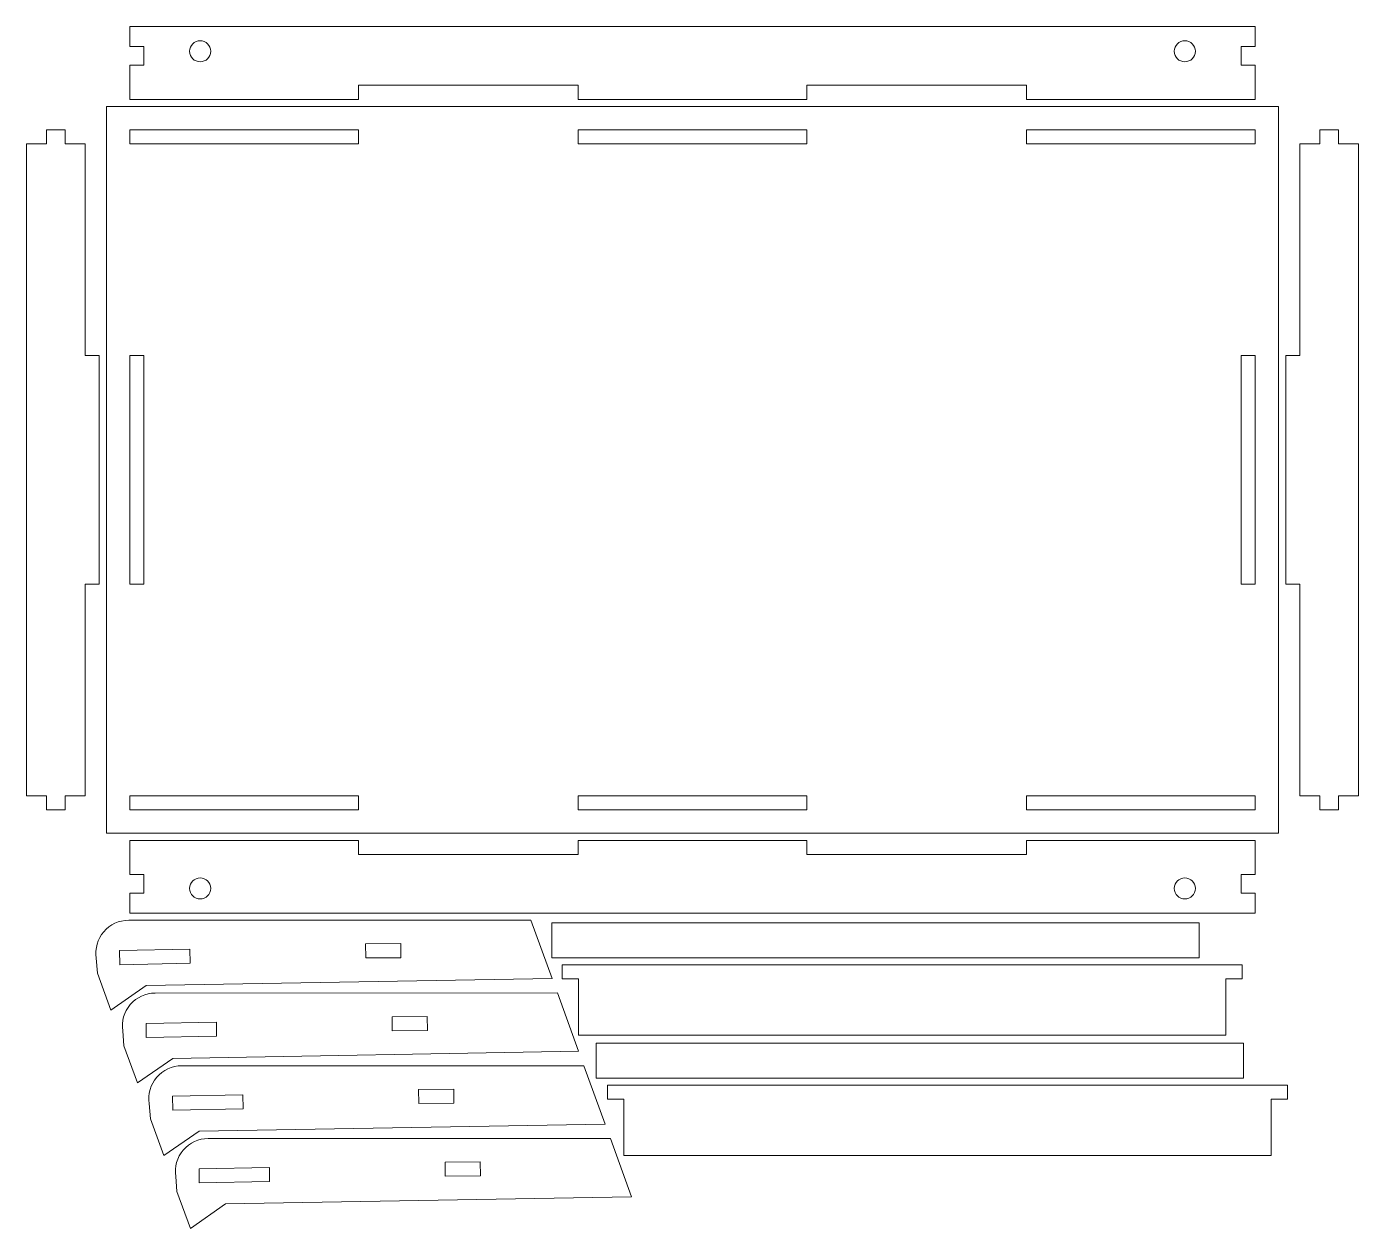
# Model space of a CAD drawing. Header units: millimetres. Extents: x -284 to 284, y -256 to 256.
import ezdxf

# ---------------------------------------------------------------- set-up
doc = ezdxf.new("R2010")
doc.units = ezdxf.units.MM
doc.header["$MEASUREMENT"] = 0
doc.layers.add('Camada 1', color=7, linetype='Continuous')

msp = doc.modelspace()

# ---------------------------------------------------------------- linework, layer by layer
at = {"layer": 'Camada 1', "color": 250, "lineweight": 20}
for points, knots in [([(240, 256.2281), (240, 256.2281), (-240, 256.2281), (-240, 256.2281), (-240, 256.2281), (-240, 256.2281), (-240, 247.7281), (-240, 247.7281), (-240, 247.7281), (-240, 247.7281), (-234, 247.7281), (-234, 247.7281), (-234, 247.7281), (-234, 247.7281), (-234, 239.7281), (-234, 239.7281), (-234, 239.7281), (-234, 239.7281), (-240, 239.7281), (-240, 239.7281), (-240, 239.7281), (-240, 239.7281), (-240, 225.2281), (-240, 225.2281), (-240, 225.2281), (-240, 225.2281), (-142.5, 225.2281), (-142.5, 225.2281), (-142.5, 225.2281), (-142.5, 225.2281), (-142.5, 231.2281), (-142.5, 231.2281), (-142.5, 231.2281), (-142.5, 231.2281), (-48.75, 231.2281), (-48.75, 231.2281), (-48.75, 231.2281), (-48.75, 231.2281), (-48.75, 225.2281), (-48.75, 225.2281), (-48.75, 225.2281), (-48.75, 225.2281), (48.75, 225.2281), (48.75, 225.2281), (48.75, 225.2281), (48.75, 225.2281), (48.75, 231.2281), (48.75, 231.2281), (48.75, 231.2281), (48.75, 231.2281), (142.5, 231.2281), (142.5, 231.2281), (142.5, 231.2281), (142.5, 231.2281), (142.5, 225.2281), (142.5, 225.2281), (142.5, 225.2281), (142.5, 225.2281), (240, 225.2281), (240, 225.2281), (240, 225.2281), (240, 225.2281), (240, 239.7281), (240, 239.7281), (240, 239.7281), (240, 239.7281), (234, 239.7281), (234, 239.7281), (234, 239.7281), (234, 239.7281), (234, 247.7281), (234, 247.7281), (234, 247.7281), (234, 247.7281), (240, 247.7281), (240, 247.7281), (240, 247.7281), (240, 247.7281), (240, 256.2281), (240, 256.2281)], [0, 0, 0, 0, 0.04761905, 0.04761905, 0.04761905, 0.04761905, 0.0952381, 0.0952381, 0.0952381, 0.0952381, 0.14285714, 0.14285714, 0.14285714, 0.14285714, 0.19047619, 0.19047619, 0.19047619, 0.19047619, 0.23809524, 0.23809524, 0.23809524, 0.23809524, 0.28571429, 0.28571429, 0.28571429, 0.28571429, 0.33333333, 0.33333333, 0.33333333, 0.33333333, 0.38095238, 0.38095238, 0.38095238, 0.38095238, 0.42857143, 0.42857143, 0.42857143, 0.42857143, 0.47619048, 0.47619048, 0.47619048, 0.47619048, 0.52380952, 0.52380952, 0.52380952, 0.52380952, 0.57142857, 0.57142857, 0.57142857, 0.57142857, 0.61904762, 0.61904762, 0.61904762, 0.61904762, 0.66666667, 0.66666667, 0.66666667, 0.66666667, 0.71428571, 0.71428571, 0.71428571, 0.71428571, 0.76190476, 0.76190476, 0.76190476, 0.76190476, 0.80952381, 0.80952381, 0.80952381, 0.80952381, 0.85714286, 0.85714286, 0.85714286, 0.85714286, 0.9047619, 0.9047619, 0.9047619, 0.9047619, 1, 1, 1, 1]), ([(-210, 250.2281), (-207.5147, 250.2281), (-205.5, 248.2134), (-205.5, 245.7281), (-205.5, 245.7281), (-205.5, 243.2428), (-207.5147, 241.2281), (-210, 241.2281), (-210, 241.2281), (-212.4853, 241.2281), (-214.5, 243.2428), (-214.5, 245.7281), (-214.5, 245.7281), (-214.5, 248.2134), (-212.4853, 250.2281), (-210, 250.2281)], [0, 0, 0, 0, 0.2, 0.2, 0.2, 0.2, 0.4, 0.4, 0.4, 0.4, 0.6, 0.6, 0.6, 0.6, 1, 1, 1, 1]), ([(205.5, 245.7281), (205.5, 248.2134), (207.5147, 250.2281), (210, 250.2281), (210, 250.2281), (212.4853, 250.2281), (214.5, 248.2134), (214.5, 245.7281), (214.5, 245.7281), (214.5, 243.2428), (212.4853, 241.2281), (210, 241.2281), (210, 241.2281), (207.5147, 241.2281), (205.5, 243.2428), (205.5, 245.7281)], [0, 0, 0, 0, 0.2, 0.2, 0.2, 0.2, 0.4, 0.4, 0.4, 0.4, 0.6, 0.6, 0.6, 0.6, 1, 1, 1, 1]), ([(-250, -87.7719), (-250, -87.7719), (250, -87.7719), (250, -87.7719), (250, -87.7719), (250, -87.7719), (250, 222.2281), (250, 222.2281), (250, 222.2281), (250, 222.2281), (-250, 222.2281), (-250, 222.2281), (-250, 222.2281), (-250, 222.2281), (-250, -87.7719), (-250, -87.7719)], [0, 0, 0, 0, 0.2, 0.2, 0.2, 0.2, 0.4, 0.4, 0.4, 0.4, 0.6, 0.6, 0.6, 0.6, 1, 1, 1, 1]), ([(-253, 18.4782), (-253, 18.4782), (-253, 115.9781), (-253, 115.9781), (-253, 115.9781), (-253, 115.9781), (-259, 115.9781), (-259, 115.9781), (-259, 115.9781), (-259, 115.9781), (-259, 206.228), (-259, 206.228), (-259, 206.228), (-259, 206.228), (-267.5, 206.228), (-267.5, 206.228), (-267.5, 206.228), (-267.5, 206.228), (-267.5, 212.228), (-267.5, 212.228), (-267.5, 212.228), (-267.5, 212.228), (-275.5, 212.228), (-275.5, 212.228), (-275.5, 212.228), (-275.5, 212.228), (-275.5, 206.228), (-275.5, 206.228), (-275.5, 206.228), (-275.5, 206.228), (-284, 206.228), (-284, 206.228), (-284, 206.228), (-284, 206.228), (-284, -71.7717), (-284, -71.7717), (-284, -71.7717), (-284, -71.7717), (-275.5, -71.7717), (-275.5, -71.7717), (-275.5, -71.7717), (-275.5, -71.7717), (-275.5, -77.7717), (-275.5, -77.7717), (-275.5, -77.7717), (-275.5, -77.7717), (-267.5, -77.7717), (-267.5, -77.7717), (-267.5, -77.7717), (-267.5, -77.7717), (-267.5, -71.7717), (-267.5, -71.7717), (-267.5, -71.7717), (-267.5, -71.7717), (-259, -71.7717), (-259, -71.7717), (-259, -71.7717), (-259, -71.7717), (-259, 18.4782), (-259, 18.4782), (-259, 18.4782), (-259, 18.4782), (-253, 18.4782), (-253, 18.4782)], [0, 0, 0, 0, 0.05882353, 0.05882353, 0.05882353, 0.05882353, 0.11764706, 0.11764706, 0.11764706, 0.11764706, 0.17647059, 0.17647059, 0.17647059, 0.17647059, 0.23529412, 0.23529412, 0.23529412, 0.23529412, 0.29411765, 0.29411765, 0.29411765, 0.29411765, 0.35294118, 0.35294118, 0.35294118, 0.35294118, 0.41176471, 0.41176471, 0.41176471, 0.41176471, 0.47058824, 0.47058824, 0.47058824, 0.47058824, 0.52941176, 0.52941176, 0.52941176, 0.52941176, 0.58823529, 0.58823529, 0.58823529, 0.58823529, 0.64705882, 0.64705882, 0.64705882, 0.64705882, 0.70588235, 0.70588235, 0.70588235, 0.70588235, 0.76470588, 0.76470588, 0.76470588, 0.76470588, 0.82352941, 0.82352941, 0.82352941, 0.82352941, 0.88235294, 0.88235294, 0.88235294, 0.88235294, 1, 1, 1, 1]), ([(-142.5, 212.2281), (-142.5, 212.2281), (-142.5, 206.2281), (-142.5, 206.2281), (-142.5, 206.2281), (-142.5, 206.2281), (-240, 206.2281), (-240, 206.2281), (-240, 206.2281), (-240, 206.2281), (-240, 212.2281), (-240, 212.2281), (-240, 212.2281), (-240, 212.2281), (-142.5, 212.2281), (-142.5, 212.2281)], [0, 0, 0, 0, 0.2, 0.2, 0.2, 0.2, 0.4, 0.4, 0.4, 0.4, 0.6, 0.6, 0.6, 0.6, 1, 1, 1, 1]), ([(48.75, 206.2281), (48.75, 206.2281), (-48.75, 206.2281), (-48.75, 206.2281), (-48.75, 206.2281), (-48.75, 206.2281), (-48.75, 212.2281), (-48.75, 212.2281), (-48.75, 212.2281), (-48.75, 212.2281), (48.75, 212.2281), (48.75, 212.2281), (48.75, 212.2281), (48.75, 212.2281), (48.75, 206.2281), (48.75, 206.2281)], [0, 0, 0, 0, 0.2, 0.2, 0.2, 0.2, 0.4, 0.4, 0.4, 0.4, 0.6, 0.6, 0.6, 0.6, 1, 1, 1, 1]), ([(240, 206.2281), (240, 206.2281), (142.5, 206.2281), (142.5, 206.2281), (142.5, 206.2281), (142.5, 206.2281), (142.5, 212.2281), (142.5, 212.2281), (142.5, 212.2281), (142.5, 212.2281), (240, 212.2281), (240, 212.2281), (240, 212.2281), (240, 212.2281), (240, 206.2281), (240, 206.2281)], [0, 0, 0, 0, 0.2, 0.2, 0.2, 0.2, 0.4, 0.4, 0.4, 0.4, 0.6, 0.6, 0.6, 0.6, 1, 1, 1, 1]), ([(253, 18.4782), (253, 18.4782), (253, 115.9781), (253, 115.9781), (253, 115.9781), (253, 115.9781), (259, 115.9781), (259, 115.9781), (259, 115.9781), (259, 115.9781), (259, 206.228), (259, 206.228), (259, 206.228), (259, 206.228), (267.5, 206.228), (267.5, 206.228), (267.5, 206.228), (267.5, 206.228), (267.5, 212.228), (267.5, 212.228), (267.5, 212.228), (267.5, 212.228), (275.5, 212.228), (275.5, 212.228), (275.5, 212.228), (275.5, 212.228), (275.5, 206.228), (275.5, 206.228), (275.5, 206.228), (275.5, 206.228), (284, 206.228), (284, 206.228), (284, 206.228), (284, 206.228), (284, -71.7717), (284, -71.7717), (284, -71.7717), (284, -71.7717), (275.5, -71.7717), (275.5, -71.7717), (275.5, -71.7717), (275.5, -71.7717), (275.5, -77.7717), (275.5, -77.7717), (275.5, -77.7717), (275.5, -77.7717), (267.5, -77.7717), (267.5, -77.7717), (267.5, -77.7717), (267.5, -77.7717), (267.5, -71.7717), (267.5, -71.7717), (267.5, -71.7717), (267.5, -71.7717), (259, -71.7717), (259, -71.7717), (259, -71.7717), (259, -71.7717), (259, 18.4782), (259, 18.4782), (259, 18.4782), (259, 18.4782), (253, 18.4782), (253, 18.4782)], [0, 0, 0, 0, 0.05882353, 0.05882353, 0.05882353, 0.05882353, 0.11764706, 0.11764706, 0.11764706, 0.11764706, 0.17647059, 0.17647059, 0.17647059, 0.17647059, 0.23529412, 0.23529412, 0.23529412, 0.23529412, 0.29411765, 0.29411765, 0.29411765, 0.29411765, 0.35294118, 0.35294118, 0.35294118, 0.35294118, 0.41176471, 0.41176471, 0.41176471, 0.41176471, 0.47058824, 0.47058824, 0.47058824, 0.47058824, 0.52941176, 0.52941176, 0.52941176, 0.52941176, 0.58823529, 0.58823529, 0.58823529, 0.58823529, 0.64705882, 0.64705882, 0.64705882, 0.64705882, 0.70588235, 0.70588235, 0.70588235, 0.70588235, 0.76470588, 0.76470588, 0.76470588, 0.76470588, 0.82352941, 0.82352941, 0.82352941, 0.82352941, 0.88235294, 0.88235294, 0.88235294, 0.88235294, 1, 1, 1, 1]), ([(-234, 115.9781), (-234, 115.9781), (-234, 18.4781), (-234, 18.4781), (-234, 18.4781), (-234, 18.4781), (-240, 18.4781), (-240, 18.4781), (-240, 18.4781), (-240, 18.4781), (-240, 115.9781), (-240, 115.9781), (-240, 115.9781), (-240, 115.9781), (-234, 115.9781), (-234, 115.9781)], [0, 0, 0, 0, 0.2, 0.2, 0.2, 0.2, 0.4, 0.4, 0.4, 0.4, 0.6, 0.6, 0.6, 0.6, 1, 1, 1, 1]), ([(234, 18.4781), (234, 18.4781), (234, 115.9781), (234, 115.9781), (234, 115.9781), (234, 115.9781), (240, 115.9781), (240, 115.9781), (240, 115.9781), (240, 115.9781), (240, 18.4781), (240, 18.4781), (240, 18.4781), (240, 18.4781), (234, 18.4781), (234, 18.4781)], [0, 0, 0, 0, 0.2, 0.2, 0.2, 0.2, 0.4, 0.4, 0.4, 0.4, 0.6, 0.6, 0.6, 0.6, 1, 1, 1, 1]), ([(-142.5, -71.7719), (-142.5, -71.7719), (-142.5, -77.7719), (-142.5, -77.7719), (-142.5, -77.7719), (-142.5, -77.7719), (-240, -77.7719), (-240, -77.7719), (-240, -77.7719), (-240, -77.7719), (-240, -71.7719), (-240, -71.7719), (-240, -71.7719), (-240, -71.7719), (-142.5, -71.7719), (-142.5, -71.7719)], [0, 0, 0, 0, 0.2, 0.2, 0.2, 0.2, 0.4, 0.4, 0.4, 0.4, 0.6, 0.6, 0.6, 0.6, 1, 1, 1, 1]), ([(-48.75, -71.7719), (-48.75, -71.7719), (48.75, -71.7719), (48.75, -71.7719), (48.75, -71.7719), (48.75, -71.7719), (48.75, -77.7719), (48.75, -77.7719), (48.75, -77.7719), (48.75, -77.7719), (-48.75, -77.7719), (-48.75, -77.7719), (-48.75, -77.7719), (-48.75, -77.7719), (-48.75, -71.7719), (-48.75, -71.7719)], [0, 0, 0, 0, 0.2, 0.2, 0.2, 0.2, 0.4, 0.4, 0.4, 0.4, 0.6, 0.6, 0.6, 0.6, 1, 1, 1, 1]), ([(142.5, -71.7719), (142.5, -71.7719), (240, -71.7719), (240, -71.7719), (240, -71.7719), (240, -71.7719), (240, -77.7719), (240, -77.7719), (240, -77.7719), (240, -77.7719), (142.5, -77.7719), (142.5, -77.7719), (142.5, -77.7719), (142.5, -77.7719), (142.5, -71.7719), (142.5, -71.7719)], [0, 0, 0, 0, 0.2, 0.2, 0.2, 0.2, 0.4, 0.4, 0.4, 0.4, 0.6, 0.6, 0.6, 0.6, 1, 1, 1, 1]), ([(240, -121.7719), (240, -121.7719), (-240, -121.7719), (-240, -121.7719), (-240, -121.7719), (-240, -121.7719), (-240, -113.2719), (-240, -113.2719), (-240, -113.2719), (-240, -113.2719), (-234, -113.2719), (-234, -113.2719), (-234, -113.2719), (-234, -113.2719), (-234, -105.2719), (-234, -105.2719), (-234, -105.2719), (-234, -105.2719), (-240, -105.2719), (-240, -105.2719), (-240, -105.2719), (-240, -105.2719), (-240, -90.7719), (-240, -90.7719), (-240, -90.7719), (-240, -90.7719), (-142.5, -90.7719), (-142.5, -90.7719), (-142.5, -90.7719), (-142.5, -90.7719), (-142.5, -96.7719), (-142.5, -96.7719), (-142.5, -96.7719), (-142.5, -96.7719), (-48.75, -96.7719), (-48.75, -96.7719), (-48.75, -96.7719), (-48.75, -96.7719), (-48.75, -90.7719), (-48.75, -90.7719), (-48.75, -90.7719), (-48.75, -90.7719), (48.75, -90.7719), (48.75, -90.7719), (48.75, -90.7719), (48.75, -90.7719), (48.75, -96.7719), (48.75, -96.7719), (48.75, -96.7719), (48.75, -96.7719), (142.5, -96.7719), (142.5, -96.7719), (142.5, -96.7719), (142.5, -96.7719), (142.5, -90.7719), (142.5, -90.7719), (142.5, -90.7719), (142.5, -90.7719), (240, -90.7719), (240, -90.7719), (240, -90.7719), (240, -90.7719), (240, -105.2719), (240, -105.2719), (240, -105.2719), (240, -105.2719), (234, -105.2719), (234, -105.2719), (234, -105.2719), (234, -105.2719), (234, -113.2719), (234, -113.2719), (234, -113.2719), (234, -113.2719), (240, -113.2719), (240, -113.2719), (240, -113.2719), (240, -113.2719), (240, -121.7719), (240, -121.7719)], [0, 0, 0, 0, 0.04761905, 0.04761905, 0.04761905, 0.04761905, 0.0952381, 0.0952381, 0.0952381, 0.0952381, 0.14285714, 0.14285714, 0.14285714, 0.14285714, 0.19047619, 0.19047619, 0.19047619, 0.19047619, 0.23809524, 0.23809524, 0.23809524, 0.23809524, 0.28571429, 0.28571429, 0.28571429, 0.28571429, 0.33333333, 0.33333333, 0.33333333, 0.33333333, 0.38095238, 0.38095238, 0.38095238, 0.38095238, 0.42857143, 0.42857143, 0.42857143, 0.42857143, 0.47619048, 0.47619048, 0.47619048, 0.47619048, 0.52380952, 0.52380952, 0.52380952, 0.52380952, 0.57142857, 0.57142857, 0.57142857, 0.57142857, 0.61904762, 0.61904762, 0.61904762, 0.61904762, 0.66666667, 0.66666667, 0.66666667, 0.66666667, 0.71428571, 0.71428571, 0.71428571, 0.71428571, 0.76190476, 0.76190476, 0.76190476, 0.76190476, 0.80952381, 0.80952381, 0.80952381, 0.80952381, 0.85714286, 0.85714286, 0.85714286, 0.85714286, 0.9047619, 0.9047619, 0.9047619, 0.9047619, 1, 1, 1, 1]), ([(-210, -115.7719), (-207.5147, -115.7719), (-205.5, -113.7572), (-205.5, -111.2719), (-205.5, -111.2719), (-205.5, -108.7866), (-207.5147, -106.7719), (-210, -106.7719), (-210, -106.7719), (-212.4853, -106.7719), (-214.5, -108.7866), (-214.5, -111.2719), (-214.5, -111.2719), (-214.5, -113.7572), (-212.4853, -115.7719), (-210, -115.7719)], [0, 0, 0, 0, 0.2, 0.2, 0.2, 0.2, 0.4, 0.4, 0.4, 0.4, 0.6, 0.6, 0.6, 0.6, 1, 1, 1, 1]), ([(205.5, -111.2719), (205.5, -113.7572), (207.5147, -115.7719), (210, -115.7719), (210, -115.7719), (212.4853, -115.7719), (214.5, -113.7572), (214.5, -111.2719), (214.5, -111.2719), (214.5, -108.7866), (212.4853, -106.7719), (210, -106.7719), (210, -106.7719), (207.5147, -106.7719), (205.5, -108.7866), (205.5, -111.2719)], [0, 0, 0, 0, 0.2, 0.2, 0.2, 0.2, 0.4, 0.4, 0.4, 0.4, 0.6, 0.6, 0.6, 0.6, 1, 1, 1, 1]), ([(-233.0133, -152.7259), (-233.0133, -152.7259), (-59.8658, -149.6737), (-59.8658, -149.6737), (-59.8658, -149.6737), (-59.8658, -149.6737), (-68.9125, -124.8293), (-68.9125, -124.8293), (-68.9125, -124.8293), (-68.9125, -124.8293), (-240.4697, -124.854), (-240.4697, -124.854), (-240.4697, -124.854), (-244.5553, -124.8547), (-248.4369, -126.6399), (-251.0962, -129.7416), (-251.0962, -129.7416), (-253.7556, -132.8432), (-254.9275, -136.9517), (-254.3045, -140.9897), (-254.3045, -140.9897), (-254.3045, -140.9897), (-253.7824, -147.4214), (-253.7824, -147.4214), (-253.7824, -147.4214), (-253.7824, -147.4214), (-248.0562, -163.1469), (-248.0562, -163.1469), (-248.0562, -163.1469), (-248.0562, -163.1469), (-233.0133, -152.7259), (-233.0133, -152.7259)], [0, 0, 0, 0, 0.11111111, 0.11111111, 0.11111111, 0.11111111, 0.22222222, 0.22222222, 0.22222222, 0.22222222, 0.33333333, 0.33333333, 0.33333333, 0.33333333, 0.44444444, 0.44444444, 0.44444444, 0.44444444, 0.55555556, 0.55555556, 0.55555556, 0.55555556, 0.66666667, 0.66666667, 0.66666667, 0.66666667, 0.77777778, 0.77777778, 0.77777778, 0.77777778, 1, 1, 1, 1]), ([(-59.9287, -125.8994), (-59.9287, -125.8994), (216.0713, -125.8988), (216.0713, -125.8988), (216.0713, -125.8988), (216.0713, -125.8988), (216.0714, -140.8988), (216.0714, -140.8988), (216.0714, -140.8988), (216.0714, -140.8988), (-59.9286, -140.8994), (-59.9286, -140.8994), (-59.9286, -140.8994), (-59.9286, -140.8994), (-59.9287, -125.8994), (-59.9287, -125.8994)], [0, 0, 0, 0, 0.2, 0.2, 0.2, 0.2, 0.4, 0.4, 0.4, 0.4, 0.6, 0.6, 0.6, 0.6, 1, 1, 1, 1]), ([(-139.4134, -134.9333), (-139.4134, -134.9333), (-124.414, -134.797), (-124.414, -134.797), (-124.414, -134.797), (-124.414, -134.797), (-124.3594, -140.7967), (-124.3594, -140.7967), (-124.3594, -140.7967), (-124.3594, -140.7967), (-139.3588, -140.933), (-139.3588, -140.933), (-139.3588, -140.933), (-139.3588, -140.933), (-139.4134, -134.9333), (-139.4134, -134.9333)], [0, 0, 0, 0, 0.2, 0.2, 0.2, 0.2, 0.4, 0.4, 0.4, 0.4, 0.6, 0.6, 0.6, 0.6, 1, 1, 1, 1]), ([(-214.3713, -137.2031), (-214.3713, -137.2031), (-214.2532, -143.2019), (-214.2532, -143.2019), (-214.2532, -143.2019), (-214.2532, -143.2019), (-244.2473, -143.7923), (-244.2473, -143.7923), (-244.2473, -143.7923), (-244.2473, -143.7923), (-244.3654, -137.7935), (-244.3654, -137.7935), (-244.3654, -137.7935), (-244.3654, -137.7935), (-214.3713, -137.2031), (-214.3713, -137.2031)], [0, 0, 0, 0, 0.2, 0.2, 0.2, 0.2, 0.4, 0.4, 0.4, 0.4, 0.6, 0.6, 0.6, 0.6, 1, 1, 1, 1]), ([(234.448, -143.8703), (234.448, -143.8703), (-55.5519, -143.8706), (-55.5519, -143.8706), (-55.5519, -143.8706), (-55.5519, -143.8706), (-55.5519, -149.8705), (-55.5519, -149.8705), (-55.5519, -149.8705), (-55.5519, -149.8705), (-48.552, -149.8706), (-48.552, -149.8706), (-48.552, -149.8706), (-48.552, -149.8706), (-48.5519, -173.8706), (-48.5519, -173.8706), (-48.5519, -173.8706), (-48.5519, -173.8706), (227.4481, -173.8702), (227.4481, -173.8702), (227.4481, -173.8702), (227.4481, -173.8702), (227.4481, -149.8702), (227.4481, -149.8702), (227.4481, -149.8702), (227.4481, -149.8702), (234.448, -149.8702), (234.448, -149.8702), (234.448, -149.8702), (234.448, -149.8702), (234.448, -143.8703), (234.448, -143.8703)], [0, 0, 0, 0, 0.11111111, 0.11111111, 0.11111111, 0.11111111, 0.22222222, 0.22222222, 0.22222222, 0.22222222, 0.33333333, 0.33333333, 0.33333333, 0.33333333, 0.44444444, 0.44444444, 0.44444444, 0.44444444, 0.55555556, 0.55555556, 0.55555556, 0.55555556, 0.66666667, 0.66666667, 0.66666667, 0.66666667, 0.77777778, 0.77777778, 0.77777778, 0.77777778, 1, 1, 1, 1]), ([(-221.7153, -183.753), (-221.7153, -183.753), (-48.5678, -180.7008), (-48.5678, -180.7008), (-48.5678, -180.7008), (-48.5678, -180.7008), (-57.6145, -155.8563), (-57.6145, -155.8563), (-57.6145, -155.8563), (-57.6145, -155.8563), (-229.1717, -155.8811), (-229.1717, -155.8811), (-229.1717, -155.8811), (-233.2573, -155.8817), (-237.1389, -157.667), (-239.7983, -160.7686), (-239.7983, -160.7686), (-242.4576, -163.8702), (-243.6295, -167.9788), (-243.0065, -172.0167), (-243.0065, -172.0167), (-243.0065, -172.0167), (-242.4845, -178.4484), (-242.4845, -178.4484), (-242.4845, -178.4484), (-242.4845, -178.4484), (-236.7582, -194.174), (-236.7582, -194.174), (-236.7582, -194.174), (-236.7582, -194.174), (-221.7153, -183.753), (-221.7153, -183.753)], [0, 0, 0, 0, 0.11111111, 0.11111111, 0.11111111, 0.11111111, 0.22222222, 0.22222222, 0.22222222, 0.22222222, 0.33333333, 0.33333333, 0.33333333, 0.33333333, 0.44444444, 0.44444444, 0.44444444, 0.44444444, 0.55555556, 0.55555556, 0.55555556, 0.55555556, 0.66666667, 0.66666667, 0.66666667, 0.66666667, 0.77777778, 0.77777778, 0.77777778, 0.77777778, 1, 1, 1, 1]), ([(-203.0733, -168.2301), (-203.0733, -168.2301), (-202.9552, -174.229), (-202.9552, -174.229), (-202.9552, -174.229), (-202.9552, -174.229), (-232.9493, -174.8194), (-232.9493, -174.8194), (-232.9493, -174.8194), (-232.9493, -174.8194), (-233.0674, -168.8205), (-233.0674, -168.8205), (-233.0674, -168.8205), (-233.0674, -168.8205), (-203.0733, -168.2301), (-203.0733, -168.2301)], [0, 0, 0, 0, 0.2, 0.2, 0.2, 0.2, 0.4, 0.4, 0.4, 0.4, 0.6, 0.6, 0.6, 0.6, 1, 1, 1, 1]), ([(-128.1154, -165.9603), (-128.1154, -165.9603), (-113.116, -165.824), (-113.116, -165.824), (-113.116, -165.824), (-113.116, -165.824), (-113.0615, -171.8237), (-113.0615, -171.8237), (-113.0615, -171.8237), (-113.0615, -171.8237), (-128.0609, -171.96), (-128.0609, -171.96), (-128.0609, -171.96), (-128.0609, -171.96), (-128.1154, -165.9603), (-128.1154, -165.9603)], [0, 0, 0, 0, 0.2, 0.2, 0.2, 0.2, 0.4, 0.4, 0.4, 0.4, 0.6, 0.6, 0.6, 0.6, 1, 1, 1, 1]), ([(-41.0531, -177.2025), (-41.0531, -177.2025), (234.9469, -177.2019), (234.9469, -177.2019), (234.9469, -177.2019), (234.9469, -177.2019), (234.947, -192.2019), (234.947, -192.2019), (234.947, -192.2019), (234.947, -192.2019), (-41.053, -192.2025), (-41.053, -192.2025), (-41.053, -192.2025), (-41.053, -192.2025), (-41.0531, -177.2025), (-41.0531, -177.2025)], [0, 0, 0, 0, 0.2, 0.2, 0.2, 0.2, 0.4, 0.4, 0.4, 0.4, 0.6, 0.6, 0.6, 0.6, 1, 1, 1, 1]), ([(-210.4173, -214.78), (-210.4173, -214.78), (-37.2698, -211.7278), (-37.2698, -211.7278), (-37.2698, -211.7278), (-37.2698, -211.7278), (-46.3165, -186.8833), (-46.3165, -186.8833), (-46.3165, -186.8833), (-46.3165, -186.8833), (-217.8737, -186.9081), (-217.8737, -186.9081), (-217.8737, -186.9081), (-221.9594, -186.9087), (-225.8409, -188.694), (-228.5003, -191.7956), (-228.5003, -191.7956), (-231.1597, -194.8972), (-232.3315, -199.0058), (-231.7085, -203.0437), (-231.7085, -203.0437), (-231.7085, -203.0437), (-231.1865, -209.4754), (-231.1865, -209.4754), (-231.1865, -209.4754), (-231.1865, -209.4754), (-225.4603, -225.201), (-225.4603, -225.201), (-225.4603, -225.201), (-225.4603, -225.201), (-210.4173, -214.78), (-210.4173, -214.78)], [0, 0, 0, 0, 0.11111111, 0.11111111, 0.11111111, 0.11111111, 0.22222222, 0.22222222, 0.22222222, 0.22222222, 0.33333333, 0.33333333, 0.33333333, 0.33333333, 0.44444444, 0.44444444, 0.44444444, 0.44444444, 0.55555556, 0.55555556, 0.55555556, 0.55555556, 0.66666667, 0.66666667, 0.66666667, 0.66666667, 0.77777778, 0.77777778, 0.77777778, 0.77777778, 1, 1, 1, 1]), ([(-116.8174, -196.9873), (-116.8174, -196.9873), (-101.818, -196.851), (-101.818, -196.851), (-101.818, -196.851), (-101.818, -196.851), (-101.7635, -202.8508), (-101.7635, -202.8508), (-101.7635, -202.8508), (-101.7635, -202.8508), (-116.7629, -202.987), (-116.7629, -202.987), (-116.7629, -202.987), (-116.7629, -202.987), (-116.8174, -196.9873), (-116.8174, -196.9873)], [0, 0, 0, 0, 0.2, 0.2, 0.2, 0.2, 0.4, 0.4, 0.4, 0.4, 0.6, 0.6, 0.6, 0.6, 1, 1, 1, 1]), ([(253.7468, -195.1734), (253.7468, -195.1734), (-36.2531, -195.1737), (-36.2531, -195.1737), (-36.2531, -195.1737), (-36.2531, -195.1737), (-36.2531, -201.1736), (-36.2531, -201.1736), (-36.2531, -201.1736), (-36.2531, -201.1736), (-29.2532, -201.1737), (-29.2532, -201.1737), (-29.2532, -201.1737), (-29.2532, -201.1737), (-29.2531, -225.1737), (-29.2531, -225.1737), (-29.2531, -225.1737), (-29.2531, -225.1737), (246.7469, -225.1733), (246.7469, -225.1733), (246.7469, -225.1733), (246.7469, -225.1733), (246.7469, -201.1733), (246.7469, -201.1733), (246.7469, -201.1733), (246.7469, -201.1733), (253.7468, -201.1733), (253.7468, -201.1733), (253.7468, -201.1733), (253.7468, -201.1733), (253.7468, -195.1734), (253.7468, -195.1734)], [0, 0, 0, 0, 0.11111111, 0.11111111, 0.11111111, 0.11111111, 0.22222222, 0.22222222, 0.22222222, 0.22222222, 0.33333333, 0.33333333, 0.33333333, 0.33333333, 0.44444444, 0.44444444, 0.44444444, 0.44444444, 0.55555556, 0.55555556, 0.55555556, 0.55555556, 0.66666667, 0.66666667, 0.66666667, 0.66666667, 0.77777778, 0.77777778, 0.77777778, 0.77777778, 1, 1, 1, 1]), ([(-191.7753, -199.2571), (-191.7753, -199.2571), (-191.6572, -205.256), (-191.6572, -205.256), (-191.6572, -205.256), (-191.6572, -205.256), (-221.6514, -205.8464), (-221.6514, -205.8464), (-221.6514, -205.8464), (-221.6514, -205.8464), (-221.7694, -199.8475), (-221.7694, -199.8475), (-221.7694, -199.8475), (-221.7694, -199.8475), (-191.7753, -199.2571), (-191.7753, -199.2571)], [0, 0, 0, 0, 0.2, 0.2, 0.2, 0.2, 0.4, 0.4, 0.4, 0.4, 0.6, 0.6, 0.6, 0.6, 1, 1, 1, 1]), ([(-199.1193, -245.807), (-199.1193, -245.807), (-25.9719, -242.7548), (-25.9719, -242.7548), (-25.9719, -242.7548), (-25.9719, -242.7548), (-35.0186, -217.9104), (-35.0186, -217.9104), (-35.0186, -217.9104), (-35.0186, -217.9104), (-206.5757, -217.9351), (-206.5757, -217.9351), (-206.5757, -217.9351), (-210.6614, -217.9358), (-214.5429, -219.721), (-217.2023, -222.8226), (-217.2023, -222.8226), (-219.8617, -225.9243), (-221.0336, -230.0328), (-220.4105, -234.0708), (-220.4105, -234.0708), (-220.4105, -234.0708), (-219.8885, -240.5024), (-219.8885, -240.5024), (-219.8885, -240.5024), (-219.8885, -240.5024), (-214.1623, -256.228), (-214.1623, -256.228), (-214.1623, -256.228), (-214.1623, -256.228), (-199.1193, -245.807), (-199.1193, -245.807)], [0, 0, 0, 0, 0.11111111, 0.11111111, 0.11111111, 0.11111111, 0.22222222, 0.22222222, 0.22222222, 0.22222222, 0.33333333, 0.33333333, 0.33333333, 0.33333333, 0.44444444, 0.44444444, 0.44444444, 0.44444444, 0.55555556, 0.55555556, 0.55555556, 0.55555556, 0.66666667, 0.66666667, 0.66666667, 0.66666667, 0.77777778, 0.77777778, 0.77777778, 0.77777778, 1, 1, 1, 1]), ([(-180.4773, -230.2841), (-180.4773, -230.2841), (-180.3592, -236.283), (-180.3592, -236.283), (-180.3592, -236.283), (-180.3592, -236.283), (-210.3534, -236.8734), (-210.3534, -236.8734), (-210.3534, -236.8734), (-210.3534, -236.8734), (-210.4715, -230.8745), (-210.4715, -230.8745), (-210.4715, -230.8745), (-210.4715, -230.8745), (-180.4773, -230.2841), (-180.4773, -230.2841)], [0, 0, 0, 0, 0.2, 0.2, 0.2, 0.2, 0.4, 0.4, 0.4, 0.4, 0.6, 0.6, 0.6, 0.6, 1, 1, 1, 1]), ([(-105.5194, -228.0144), (-105.5194, -228.0144), (-90.5201, -227.878), (-90.5201, -227.878), (-90.5201, -227.878), (-90.5201, -227.878), (-90.4655, -233.8778), (-90.4655, -233.8778), (-90.4655, -233.8778), (-90.4655, -233.8778), (-105.4649, -234.014), (-105.4649, -234.014), (-105.4649, -234.014), (-105.4649, -234.014), (-105.5194, -228.0144), (-105.5194, -228.0144)], [0, 0, 0, 0, 0.2, 0.2, 0.2, 0.2, 0.4, 0.4, 0.4, 0.4, 0.6, 0.6, 0.6, 0.6, 1, 1, 1, 1])]:
    msp.add_open_spline(points, degree=3, knots=knots, dxfattribs=at)

doc.saveas('drawing.dxf')
